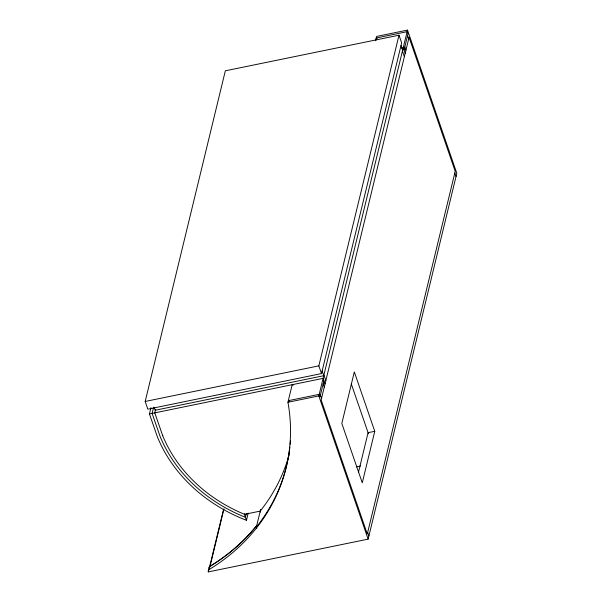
<?xml version="1.0" encoding="UTF-8"?>
<svg xmlns="http://www.w3.org/2000/svg" width="602" height="602" viewBox="0 0 602 602"><rect width="100%" height="100%" fill="white"/><g stroke="black" fill="none" stroke-linecap="round" stroke-linejoin="round"><path stroke-width="0.9" d="M145.187 401.459L225.336 70.81L398.991 35.209L401.647 42.93L321.498 373.579L147.844 409.179L145.187 401.459L318.842 365.858L398.991 35.209M248.212 513.1L246.466 520.294A151.064 129.55 13.6 0 1 157.415 436.932L149.439 413.958L150.967 407.667M153.42 408.021L152.11 413.408L160.064 436.322A148.25 127.135 13.6 0 0 245.435 517.291L246.301 513.694M155.655 409.27L154.782 412.859L162.713 435.713A145.436 124.719 13.6 0 0 244.389 514.251L246.466 520.294M162.713 435.713L162.818 435.291M375.58 40.68L376.611 36.436L407.501 30.1L456.813 173.308L368.138 539.136L208.307 571.9L208.593 570.711M208.691 570.32L209.075 568.732A2.814 2.416 13.6 0 1 209.955 566.316A209.609 179.757 13.6 0 0 256.685 525.569L257.016 526.524M209.376 567.814L223.538 509.397M208.307 571.9A2.814 2.416 13.6 0 1 209.187 569.484L209.955 566.316M209.157 568.717A2.814 2.416 13.6 0 1 210.045 566.301L223.982 508.78M244.578 513.724L244.42 514.356L260.177 511.121A209.609 179.757 13.6 0 0 289.336 454.096M260.275 510.707L260.515 512.099M260.38 510.285L260.531 509.661M256.768 528.488L256.301 527.149L260.696 509.375M209.187 569.484A209.609 179.757 13.6 0 0 287.937 402.256L292.196 384.67L293.174 385.265M368.138 539.136L318.827 395.928L407.501 30.1M323.906 380.712L320.031 396.718L319.21 394.34L288.32 400.676L289.299 401.271M404.055 50.064L407.938 34.058L407.118 31.68L376.227 38.016A209.609 179.757 13.6 0 1 376.551 39.845M358.438 472.45L368.085 432.672L374.76 431.303L354.315 371.916L341.823 423.447L362.269 482.834L374.76 431.303M401.421 48.062L403.25 47.708L405.184 53.33M149.439 413.958L323.093 378.357L325.035 383.978M287.937 402.256L318.827 395.928M356.301 466.881L360.53 466.008M376.227 38.016L377.206 38.611M407.554 35.638L408.675 38.904M454.819 172.909L456.045 176.476M404.822 46.896L405.951 50.162M401.007 45.564L402.648 50.32M402.437 51.05L404.378 56.693M351.297 383.925L368.477 433.816M323.906 375.016L325.848 380.66M322.138 370.937L323.771 375.693L155.128 410.263L154.037 407.095M318.842 365.858L321.498 373.579M323.139 383.88L324.267 387.146M320.414 395.138L321.536 398.404M367.679 532.409L368.906 535.968M289.886 447.098A209.609 179.757 13.6 0 1 256.301 527.149M290.495 440.589A209.609 179.757 13.6 0 1 290.179 444.329M256.776 525.546A209.609 179.757 13.6 0 1 210.045 566.301M409.059 37.324L321.152 399.984L367.295 533.989L455.202 171.329L409.059 37.324"/></g></svg>
